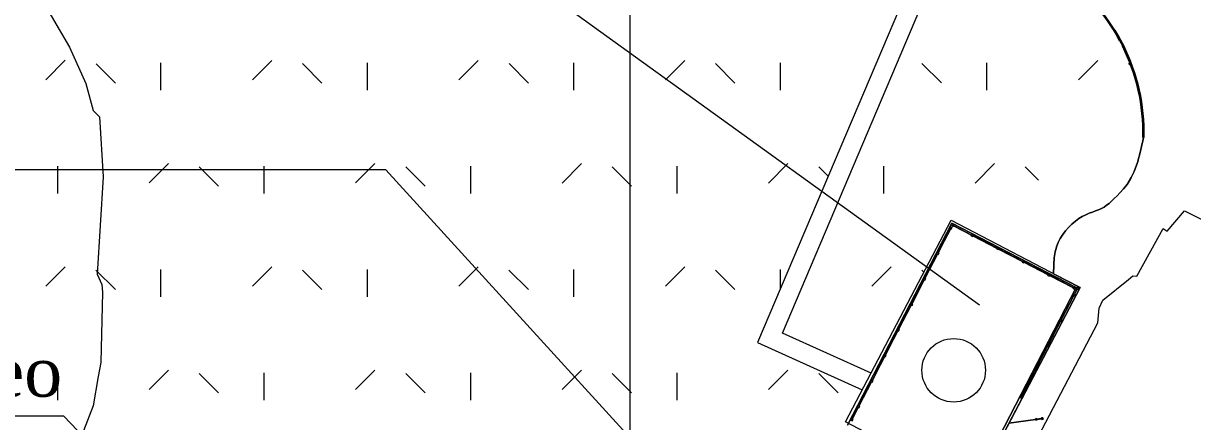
# Model space of a CAD drawing. Header units: metres. Extents: x -207 to 292, y -187 to 169.
# Drawn here: x -71.36 to -30.68, y -106.01 to -92.16 of the extents above; entities that cross this region are included whole.
import ezdxf

# ---------------------------------------------------------------- set-up
doc = ezdxf.new("R2010")
doc.units = ezdxf.units.M
for name, color, linetype, lineweight in [('A-FLOR', 7, 'Continuous', 9), ('A-GLAZ-CWMG', 7, 'Continuous', 9), ('ACHURADO', 7, 'Continuous', 9), ('BORDE CAMINO', 7, 'Continuous', 35), ('C-TOPO', 7, 'Continuous', 9), ('C-TOPO-MAJR', 7, 'Continuous', 35), ('EQUIPOS PIS', 7, 'Continuous', 9), ('grilla', 7, 'Continuous', 9)]:
    doc.layers.add(name, color=color, linetype=linetype, lineweight=lineweight)
doc.layers.add('PR10-ARQ-PL-001-Emplazamiento-C-1_dwg', color=7, linetype='Continuous', lineweight=9, true_color=0x767676)
doc.layers.add('TEXTO', color=5, linetype='Continuous', lineweight=9, true_color=0x0000ff)
doc.styles.add('Times New Roman', font='times.ttf', dxfattribs={"height": 1.75})

# ---------------------------------------------------------------- blocks, each defined once
blk = doc.blocks.new('Quad Corner Mullion - 50x50 mm-2216186-PLANTA EMPLAZAMIENTO ACTUALIZADO')
at = {"layer": 'A-GLAZ-CWMG'}
for p, q in [((0.025, 0.025), (-0.025, 0.025)), ((-0.025, 0.025), (-0.025, -0.025)), ((0.025, -0.025), (0.025, 0.025)), ((-0.025, -0.025), (0.025, -0.025))]:
    blk.add_line(p, q, dxfattribs=at)
blk = doc.blocks.new('Quad Corner Mullion - 50x50 mm-2223619-PLANTA EMPLAZAMIENTO ACTUALIZADO')
at = {"layer": 'A-GLAZ-CWMG'}
for p, q in [((-0.025, -0.025), (-0.025, 0.025)), ((-0.025, 0.025), (0.025, 0.025)), ((0.025, 0.025), (0.025, -0.025)), ((0.025, -0.025), (-0.025, -0.025))]:
    blk.add_line(p, q, dxfattribs=at)
blk = doc.blocks.new('Circular Mullion - 5mm-2218549-PLANTA EMPLAZAMIENTO ACTUALIZADO')
at = {"layer": 'A-GLAZ-CWMG'}
for p, q in [((-40.815, -115.654), (-41.261, -116.493)), ((-41.258, -116.495), (-40.813, -115.656)), ((-40.813, -115.656), (-41.258, -116.495)), ((-41.256, -116.496), (-40.811, -115.657)), ((-40.813, -115.656), (-40.815, -115.654)), ((-40.811, -115.657), (-40.813, -115.656)), ((-41.261, -116.493), (-41.258, -116.495)), ((-41.258, -116.495), (-41.256, -116.496))]:
    blk.add_line(p, q, dxfattribs=at)
blk = doc.blocks.new('Circular Mullion - 5mm-2223887-PLANTA EMPLAZAMIENTO ACTUALIZADO')
at = {"layer": 'A-GLAZ-CWMG'}
for p, q in [((-34.704, -101.395), (-34.798, -101.577)), ((-34.798, -101.577), (-34.796, -101.578)), ((-34.702, -101.396), (-34.796, -101.578)), ((-34.796, -101.578), (-34.702, -101.396)), ((-34.796, -101.578), (-34.794, -101.58)), ((-34.794, -101.58), (-34.699, -101.397)), ((-34.702, -101.396), (-34.704, -101.395)), ((-34.699, -101.397), (-34.702, -101.396))]:
    blk.add_line(p, q, dxfattribs=at)
blk = doc.blocks.new('Rectangular Mullion - 50 x 50 mm-2216179-PLANTA EMPLAZAMIENTO ACTUALIZADO')
at = {"layer": 'A-GLAZ-CWMG'}
for p, q in [((0.025, 0.025), (-0.025, 0.025)), ((-0.025, 0.025), (-0.025, -0.025)), ((0.025, -0.025), (0.025, 0.025)), ((-0.025, -0.025), (0.025, -0.025))]:
    blk.add_line(p, q, dxfattribs=at)
blk = doc.blocks.new('Rectangular Mullion - 50 x 50 mm-2223609-PLANTA EMPLAZAMIENTO ACTUALIZADO')
at = {"layer": 'A-GLAZ-CWMG'}
for p, q in [((-0.025, -0.025), (-0.025, 0.025)), ((-0.025, 0.025), (0.025, 0.025)), ((0.025, 0.025), (0.025, -0.025)), ((0.025, -0.025), (-0.025, -0.025))]:
    blk.add_line(p, q, dxfattribs=at)
blk = doc.blocks.new('Quad Corner Mullion - 50x50 mm-2223615-PLANTA EMPLAZAMIENTO ACTUALIZADO')
at = {"layer": 'A-GLAZ-CWMG'}
for p, q in [((0.025, 0.025), (-0.025, 0.025)), ((-0.025, 0.025), (-0.025, -0.025)), ((0.025, -0.025), (0.025, 0.025)), ((-0.025, -0.025), (0.025, -0.025))]:
    blk.add_line(p, q, dxfattribs=at)
blk = doc.blocks.new('Quad Corner Mullion - 50x50 mm-2218558-PLANTA EMPLAZAMIENTO ACTUALIZADO')
at = {"layer": 'A-GLAZ-CWMG'}
for p, q in [((-0.025, -0.025), (-0.025, 0.025)), ((-0.025, 0.025), (0.025, 0.025)), ((0.025, 0.025), (0.025, -0.025)), ((0.025, -0.025), (-0.025, -0.025))]:
    blk.add_line(p, q, dxfattribs=at)
blk = doc.blocks.new('Circular Mullion - 5mm-2221313-PLANTA EMPLAZAMIENTO ACTUALIZADO')
at = {"layer": 'A-GLAZ-CWMG'}
for p, q in [((-46.771, -124.817), (-46.772, -124.82)), ((-46.772, -124.82), (-45.941, -125.261)), ((-46.77, -124.815), (-46.771, -124.817)), ((-46.771, -124.817), (-45.94, -125.259)), ((-45.94, -125.259), (-46.771, -124.817)), ((-45.938, -125.256), (-46.77, -124.815)), ((-45.941, -125.261), (-45.94, -125.259)), ((-45.94, -125.259), (-45.938, -125.256))]:
    blk.add_line(p, q, dxfattribs=at)
blk = doc.blocks.new('Circular Mullion - 5mm-2224056-PLANTA EMPLAZAMIENTO ACTUALIZADO')
at = {"layer": 'A-GLAZ-CWMG'}
for p, q in [((-38.996, -99.198), (-38.998, -99.2)), ((-38.998, -99.2), (-38.372, -99.523)), ((-38.995, -99.195), (-38.996, -99.198)), ((-38.996, -99.198), (-38.371, -99.521)), ((-38.371, -99.521), (-38.996, -99.198)), ((-38.37, -99.519), (-38.995, -99.195)), ((-38.372, -99.523), (-38.371, -99.521)), ((-38.371, -99.521), (-38.37, -99.519))]:
    blk.add_line(p, q, dxfattribs=at)
blk = doc.blocks.new('Circular Mullion - 5mm-2223496-PLANTA EMPLAZAMIENTO ACTUALIZADO')
at = {"layer": 'A-GLAZ-CWMG'}
for p, q in [((-42.319, -105.515), (-42.528, -105.919)), ((-42.525, -105.92), (-42.316, -105.516)), ((-42.316, -105.516), (-42.525, -105.92)), ((-42.523, -105.921), (-42.314, -105.517)), ((-42.316, -105.516), (-42.319, -105.515)), ((-42.314, -105.517), (-42.316, -105.516)), ((-42.528, -105.919), (-42.525, -105.92)), ((-42.525, -105.92), (-42.523, -105.921))]:
    blk.add_line(p, q, dxfattribs=at)
blk = doc.blocks.new('Circular Mullion - 5mm-2224039-PLANTA EMPLAZAMIENTO ACTUALIZADO')
at = {"layer": 'A-GLAZ-CWMG'}
for p, q in [((-35.94, -105.902), (-36.097, -105.924)), ((-35.939, -105.904), (-36.097, -105.926)), ((-36.097, -105.926), (-35.939, -105.904)), ((-36.097, -105.929), (-35.939, -105.907)), ((-36.097, -105.924), (-36.097, -105.926)), ((-36.097, -105.926), (-36.097, -105.929)), ((-35.939, -105.904), (-35.94, -105.902)), ((-35.939, -105.907), (-35.939, -105.904))]:
    blk.add_line(p, q, dxfattribs=at)
blk = doc.blocks.new('YADRAN_LASQUEMAS_ARQ_MO_003_ESTANQUE CABECERA_rvt-1-PLANTA EMPLAZAMIENTO ACTUALIZADO')
at = {"layer": 'A-FLOR'}
for p, q in [((-42.688, -106.126), (-39.059, -99.109)), ((-39.059, -99.109), (-42.688, -106.126)), ((-39.059, -99.109), (-34.732, -101.347)), ((-34.732, -101.347), (-39.059, -99.109)), ((-34.732, -101.347), (-38.362, -108.364)), ((-38.362, -108.364), (-34.732, -101.347))]:
    blk.add_line(p, q, dxfattribs=at)
at = {"layer": 'A-GLAZ-CWMG', "lineweight": 9}
for name, p, rotation in [('Quad Corner Mullion - 50x50 mm-2223615-PLANTA EMPLAZAMIENTO ACTUALIZADO', (-39.089, -99.276), 62.65303602261169), ('Quad Corner Mullion - 50x50 mm-2218558-PLANTA EMPLAZAMIENTO ACTUALIZADO', (-39.089, -99.276), 62.65303602261169), ('Circular Mullion - 5mm-2218549-PLANTA EMPLAZAMIENTO ACTUALIZADO', (0.463, 16.791), 0.6175542139655039), ('Circular Mullion - 5mm-2218549-PLANTA EMPLAZAMIENTO ACTUALIZADO', (0.463, 16.791), 0.6175542139655039), ('Circular Mullion - 5mm-2218549-PLANTA EMPLAZAMIENTO ACTUALIZADO', (0.463, 16.791), 0.6175542139655039), ('Circular Mullion - 5mm-2218549-PLANTA EMPLAZAMIENTO ACTUALIZADO', (0.463, 16.791), 0.6175542139655039), ('Circular Mullion - 5mm-2218549-PLANTA EMPLAZAMIENTO ACTUALIZADO', (0.463, 16.791), 0.6175542139655039), ('Circular Mullion - 5mm-2218549-PLANTA EMPLAZAMIENTO ACTUALIZADO', (78.606, -139.544), 270.6175542139666), ('Circular Mullion - 5mm-2218549-PLANTA EMPLAZAMIENTO ACTUALIZADO', (78.606, -139.544), 270.6175542139666), ('Circular Mullion - 5mm-2218549-PLANTA EMPLAZAMIENTO ACTUALIZADO', (78.606, -139.544), 270.6175542139666), ('Circular Mullion - 5mm-2218549-PLANTA EMPLAZAMIENTO ACTUALIZADO', (78.606, -139.544), 270.6175542139666), ('Circular Mullion - 5mm-2218549-PLANTA EMPLAZAMIENTO ACTUALIZADO', (78.606, -139.544), 270.6175542139666), ('Circular Mullion - 5mm-2218549-PLANTA EMPLAZAMIENTO ACTUALIZADO', (79.494, -140.004), 270.6175542139666), ('Circular Mullion - 5mm-2218549-PLANTA EMPLAZAMIENTO ACTUALIZADO', (79.494, -140.004), 270.6175542139666), ('Circular Mullion - 5mm-2218549-PLANTA EMPLAZAMIENTO ACTUALIZADO', (79.494, -140.004), 270.6175542139666), ('Circular Mullion - 5mm-2218549-PLANTA EMPLAZAMIENTO ACTUALIZADO', (79.494, -140.004), 270.6175542139666), ('Circular Mullion - 5mm-2218549-PLANTA EMPLAZAMIENTO ACTUALIZADO', (79.494, -140.004), 270.6175542139666), ('Circular Mullion - 5mm-2218549-PLANTA EMPLAZAMIENTO ACTUALIZADO', (0.004, 15.902), 0.6175542139660941), ('Circular Mullion - 5mm-2218549-PLANTA EMPLAZAMIENTO ACTUALIZADO', (0.004, 15.902), 0.6175542139660941), ('Circular Mullion - 5mm-2218549-PLANTA EMPLAZAMIENTO ACTUALIZADO', (0.004, 15.902), 0.6175542139660941), ('Circular Mullion - 5mm-2218549-PLANTA EMPLAZAMIENTO ACTUALIZADO', (0.004, 15.902), 0.6175542139660941), ('Circular Mullion - 5mm-2218549-PLANTA EMPLAZAMIENTO ACTUALIZADO', (0.004, 15.902), 0.6175542139660941), ('Circular Mullion - 5mm-2218549-PLANTA EMPLAZAMIENTO ACTUALIZADO', (80.382, -140.463), 270.6175542139666), ('Circular Mullion - 5mm-2218549-PLANTA EMPLAZAMIENTO ACTUALIZADO', (80.382, -140.463), 270.6175542139666), ('Circular Mullion - 5mm-2218549-PLANTA EMPLAZAMIENTO ACTUALIZADO', (80.382, -140.463), 270.6175542139666), ('Circular Mullion - 5mm-2218549-PLANTA EMPLAZAMIENTO ACTUALIZADO', (80.382, -140.463), 270.6175542139666), ('Circular Mullion - 5mm-2218549-PLANTA EMPLAZAMIENTO ACTUALIZADO', (80.382, -140.463), 270.6175542139666), ('Circular Mullion - 5mm-2218549-PLANTA EMPLAZAMIENTO ACTUALIZADO', (-0.456, 15.014), 0.6175542139660941), ('Circular Mullion - 5mm-2218549-PLANTA EMPLAZAMIENTO ACTUALIZADO', (-0.456, 15.014), 0.6175542139660941), ('Circular Mullion - 5mm-2218549-PLANTA EMPLAZAMIENTO ACTUALIZADO', (-0.456, 15.014), 0.6175542139660941), ('Circular Mullion - 5mm-2218549-PLANTA EMPLAZAMIENTO ACTUALIZADO', (-0.456, 15.014), 0.6175542139660941), ('Circular Mullion - 5mm-2218549-PLANTA EMPLAZAMIENTO ACTUALIZADO', (-0.456, 15.014), 0.6175542139660941), ('Circular Mullion - 5mm-2221313-PLANTA EMPLAZAMIENTO ACTUALIZADO', (9.761, 24.392), 0.6175542139666842), ('Circular Mullion - 5mm-2221313-PLANTA EMPLAZAMIENTO ACTUALIZADO', (9.761, 24.392), 0.6175542139666842), ('Circular Mullion - 5mm-2221313-PLANTA EMPLAZAMIENTO ACTUALIZADO', (9.761, 24.392), 0.6175542139666842), ('Circular Mullion - 5mm-2221313-PLANTA EMPLAZAMIENTO ACTUALIZADO', (9.761, 24.392), 0.6175542139666842), ('Circular Mullion - 5mm-2221313-PLANTA EMPLAZAMIENTO ACTUALIZADO', (9.761, 24.392), 0.6175542139666842), ('Circular Mullion - 5mm-2218549-PLANTA EMPLAZAMIENTO ACTUALIZADO', (-74.819, -218.555), 180.6175542139661), ('Circular Mullion - 5mm-2218549-PLANTA EMPLAZAMIENTO ACTUALIZADO', (-74.819, -218.555), 180.6175542139661), ('Circular Mullion - 5mm-2218549-PLANTA EMPLAZAMIENTO ACTUALIZADO', (-74.819, -218.555), 180.6175542139661), ('Circular Mullion - 5mm-2218549-PLANTA EMPLAZAMIENTO ACTUALIZADO', (-74.819, -218.555), 180.6175542139661), ('Circular Mullion - 5mm-2218549-PLANTA EMPLAZAMIENTO ACTUALIZADO', (-74.819, -218.555), 180.6175542139661), ('Quad Corner Mullion - 50x50 mm-2223615-PLANTA EMPLAZAMIENTO ACTUALIZADO', (-34.804, -101.366), 332.6530360226124), ('Quad Corner Mullion - 50x50 mm-2218558-PLANTA EMPLAZAMIENTO ACTUALIZADO', (-34.804, -101.366), 332.6530360226124), ('Circular Mullion - 5mm-2218549-PLANTA EMPLAZAMIENTO ACTUALIZADO', (-0.915, 14.126), 0.6175542139660941), ('Circular Mullion - 5mm-2218549-PLANTA EMPLAZAMIENTO ACTUALIZADO', (-0.915, 14.126), 0.6175542139660941), ('Circular Mullion - 5mm-2218549-PLANTA EMPLAZAMIENTO ACTUALIZADO', (-0.915, 14.126), 0.6175542139660941), ('Circular Mullion - 5mm-2218549-PLANTA EMPLAZAMIENTO ACTUALIZADO', (-0.915, 14.126), 0.6175542139660941), ('Circular Mullion - 5mm-2218549-PLANTA EMPLAZAMIENTO ACTUALIZADO', (-0.915, 14.126), 0.6175542139660941), ('Circular Mullion - 5mm-2218549-PLANTA EMPLAZAMIENTO ACTUALIZADO', (-1.374, 13.238), 0.6175542139660941), ('Circular Mullion - 5mm-2218549-PLANTA EMPLAZAMIENTO ACTUALIZADO', (-1.374, 13.238), 0.6175542139660941), ('Circular Mullion - 5mm-2218549-PLANTA EMPLAZAMIENTO ACTUALIZADO', (-1.374, 13.238), 0.6175542139660941), ('Circular Mullion - 5mm-2218549-PLANTA EMPLAZAMIENTO ACTUALIZADO', (-1.374, 13.238), 0.6175542139660941), ('Circular Mullion - 5mm-2218549-PLANTA EMPLAZAMIENTO ACTUALIZADO', (-1.374, 13.238), 0.6175542139660941), ('Circular Mullion - 5mm-2218549-PLANTA EMPLAZAMIENTO ACTUALIZADO', (-75.279, -219.444), 180.6175542139661), ('Circular Mullion - 5mm-2218549-PLANTA EMPLAZAMIENTO ACTUALIZADO', (-75.279, -219.444), 180.6175542139661), ('Circular Mullion - 5mm-2218549-PLANTA EMPLAZAMIENTO ACTUALIZADO', (-75.279, -219.444), 180.6175542139661), ('Circular Mullion - 5mm-2218549-PLANTA EMPLAZAMIENTO ACTUALIZADO', (-75.279, -219.444), 180.6175542139661), ('Circular Mullion - 5mm-2218549-PLANTA EMPLAZAMIENTO ACTUALIZADO', (-75.279, -219.444), 180.6175542139661), ('Circular Mullion - 5mm-2218549-PLANTA EMPLAZAMIENTO ACTUALIZADO', (-75.738, -220.332), 180.6175542139673), ('Circular Mullion - 5mm-2218549-PLANTA EMPLAZAMIENTO ACTUALIZADO', (-75.738, -220.332), 180.6175542139673), ('Circular Mullion - 5mm-2218549-PLANTA EMPLAZAMIENTO ACTUALIZADO', (-75.738, -220.332), 180.6175542139673), ('Circular Mullion - 5mm-2218549-PLANTA EMPLAZAMIENTO ACTUALIZADO', (-75.738, -220.332), 180.6175542139673), ('Circular Mullion - 5mm-2218549-PLANTA EMPLAZAMIENTO ACTUALIZADO', (-75.738, -220.332), 180.6175542139673), ('Circular Mullion - 5mm-2218549-PLANTA EMPLAZAMIENTO ACTUALIZADO', (-1.834, 12.349), 0.6175542139660941), ('Circular Mullion - 5mm-2218549-PLANTA EMPLAZAMIENTO ACTUALIZADO', (-1.834, 12.349), 0.6175542139660941), ('Circular Mullion - 5mm-2218549-PLANTA EMPLAZAMIENTO ACTUALIZADO', (-1.834, 12.349), 0.6175542139660941), ('Circular Mullion - 5mm-2218549-PLANTA EMPLAZAMIENTO ACTUALIZADO', (-1.834, 12.349), 0.6175542139660941), ('Circular Mullion - 5mm-2218549-PLANTA EMPLAZAMIENTO ACTUALIZADO', (-1.834, 12.349), 0.6175542139660941), ('Circular Mullion - 5mm-2218549-PLANTA EMPLAZAMIENTO ACTUALIZADO', (-76.197, -221.22), 180.6175542139667), ('Circular Mullion - 5mm-2218549-PLANTA EMPLAZAMIENTO ACTUALIZADO', (-76.197, -221.22), 180.6175542139667), ('Circular Mullion - 5mm-2218549-PLANTA EMPLAZAMIENTO ACTUALIZADO', (-76.197, -221.22), 180.6175542139667), ('Circular Mullion - 5mm-2218549-PLANTA EMPLAZAMIENTO ACTUALIZADO', (-76.197, -221.22), 180.6175542139667), ('Circular Mullion - 5mm-2218549-PLANTA EMPLAZAMIENTO ACTUALIZADO', (-76.197, -221.22), 180.6175542139667), ('Circular Mullion - 5mm-2218549-PLANTA EMPLAZAMIENTO ACTUALIZADO', (-2.293, 11.461), 0.6175542139660941), ('Circular Mullion - 5mm-2218549-PLANTA EMPLAZAMIENTO ACTUALIZADO', (-2.293, 11.461), 0.6175542139660941), ('Circular Mullion - 5mm-2218549-PLANTA EMPLAZAMIENTO ACTUALIZADO', (-2.293, 11.461), 0.6175542139660941), ('Circular Mullion - 5mm-2218549-PLANTA EMPLAZAMIENTO ACTUALIZADO', (-2.293, 11.461), 0.6175542139660941), ('Circular Mullion - 5mm-2218549-PLANTA EMPLAZAMIENTO ACTUALIZADO', (-2.293, 11.461), 0.6175542139660941), ('Quad Corner Mullion - 50x50 mm-2223615-PLANTA EMPLAZAMIENTO ACTUALIZADO', (-36.645, -105.154), 242.6530360226126), ('Quad Corner Mullion - 50x50 mm-2218558-PLANTA EMPLAZAMIENTO ACTUALIZADO', (-36.645, -105.154), 242.6530360226126), ('Circular Mullion - 5mm-2221313-PLANTA EMPLAZAMIENTO ACTUALIZADO', (-0.699, -234.426), 215.9645181913545), ('Circular Mullion - 5mm-2221313-PLANTA EMPLAZAMIENTO ACTUALIZADO', (-0.699, -234.426), 215.9645181913545), ('Circular Mullion - 5mm-2221313-PLANTA EMPLAZAMIENTO ACTUALIZADO', (-0.699, -234.426), 215.9645181913545), ('Circular Mullion - 5mm-2221313-PLANTA EMPLAZAMIENTO ACTUALIZADO', (-0.699, -234.426), 215.9645181913545), ('Circular Mullion - 5mm-2221313-PLANTA EMPLAZAMIENTO ACTUALIZADO', (-0.699, -234.426), 215.9645181913545)]:
    blk.add_blockref(name, p, dxfattribs=dict(at, rotation=rotation))
at = {"layer": 'A-GLAZ-CWMG', "lineweight": 9, "extrusion": (0, 0, -1)}
for name, p, rotation in [('Quad Corner Mullion - 50x50 mm-2216186-PLANTA EMPLAZAMIENTO ACTUALIZADO', (39.019, -99.186), 27.34696397738763), ('Quad Corner Mullion - 50x50 mm-2223619-PLANTA EMPLAZAMIENTO ACTUALIZADO', (39.019, -99.186), 27.34696397738763), ('Rectangular Mullion - 50 x 50 mm-2216179-PLANTA EMPLAZAMIENTO ACTUALIZADO', (38.349, -99.533), 27.34696397738763), ('Rectangular Mullion - 50 x 50 mm-2223609-PLANTA EMPLAZAMIENTO ACTUALIZADO', (38.349, -99.533), 27.34696397738763), ('Rectangular Mullion - 50 x 50 mm-2216179-PLANTA EMPLAZAMIENTO ACTUALIZADO', (37.46, -99.992), 27.34696397738763), ('Rectangular Mullion - 50 x 50 mm-2223609-PLANTA EMPLAZAMIENTO ACTUALIZADO', (37.46, -99.992), 27.34696397738763), ('Rectangular Mullion - 50 x 50 mm-2216179-PLANTA EMPLAZAMIENTO ACTUALIZADO', (39.549, -100.164), 297.3469639773883), ('Rectangular Mullion - 50 x 50 mm-2223609-PLANTA EMPLAZAMIENTO ACTUALIZADO', (39.549, -100.164), 297.3469639773883), ('Rectangular Mullion - 50 x 50 mm-2216179-PLANTA EMPLAZAMIENTO ACTUALIZADO', (36.572, -100.451), 27.34696397738763), ('Rectangular Mullion - 50 x 50 mm-2223609-PLANTA EMPLAZAMIENTO ACTUALIZADO', (36.572, -100.451), 27.34696397738763), ('Rectangular Mullion - 50 x 50 mm-2216179-PLANTA EMPLAZAMIENTO ACTUALIZADO', (35.684, -100.911), 27.34696397738763), ('Rectangular Mullion - 50 x 50 mm-2223609-PLANTA EMPLAZAMIENTO ACTUALIZADO', (35.684, -100.911), 27.34696397738763), ('Rectangular Mullion - 50 x 50 mm-2216179-PLANTA EMPLAZAMIENTO ACTUALIZADO', (40.008, -101.052), 297.3469639773883), ('Rectangular Mullion - 50 x 50 mm-2223609-PLANTA EMPLAZAMIENTO ACTUALIZADO', (40.008, -101.052), 297.3469639773883), ('Rectangular Mullion - 50 x 50 mm-2216179-PLANTA EMPLAZAMIENTO ACTUALIZADO', (34.807, -101.601), 117.3469639773874), ('Rectangular Mullion - 50 x 50 mm-2223609-PLANTA EMPLAZAMIENTO ACTUALIZADO', (34.807, -101.601), 117.3469639773874), ('Quad Corner Mullion - 50x50 mm-2216186-PLANTA EMPLAZAMIENTO ACTUALIZADO', (34.69, -101.374), 117.3469639773874), ('Quad Corner Mullion - 50x50 mm-2223619-PLANTA EMPLAZAMIENTO ACTUALIZADO', (34.69, -101.374), 117.3469639773874), ('Rectangular Mullion - 50 x 50 mm-2216179-PLANTA EMPLAZAMIENTO ACTUALIZADO', (40.467, -101.941), 297.3469639773883), ('Rectangular Mullion - 50 x 50 mm-2223609-PLANTA EMPLAZAMIENTO ACTUALIZADO', (40.467, -101.941), 297.3469639773883), ('Rectangular Mullion - 50 x 50 mm-2216179-PLANTA EMPLAZAMIENTO ACTUALIZADO', (35.267, -102.489), 117.3469639773874), ('Rectangular Mullion - 50 x 50 mm-2223609-PLANTA EMPLAZAMIENTO ACTUALIZADO', (35.267, -102.489), 117.3469639773874), ('Rectangular Mullion - 50 x 50 mm-2216179-PLANTA EMPLAZAMIENTO ACTUALIZADO', (40.927, -102.829), 297.3469639773883), ('Rectangular Mullion - 50 x 50 mm-2223609-PLANTA EMPLAZAMIENTO ACTUALIZADO', (40.927, -102.829), 297.3469639773883), ('Rectangular Mullion - 50 x 50 mm-2216179-PLANTA EMPLAZAMIENTO ACTUALIZADO', (41.386, -103.717), 297.3469639773883), ('Rectangular Mullion - 50 x 50 mm-2223609-PLANTA EMPLAZAMIENTO ACTUALIZADO', (41.386, -103.717), 297.3469639773883), ('Rectangular Mullion - 50 x 50 mm-2216179-PLANTA EMPLAZAMIENTO ACTUALIZADO', (35.726, -103.377), 117.3469639773874), ('Rectangular Mullion - 50 x 50 mm-2223609-PLANTA EMPLAZAMIENTO ACTUALIZADO', (35.726, -103.377), 117.3469639773874), ('Rectangular Mullion - 50 x 50 mm-2216179-PLANTA EMPLAZAMIENTO ACTUALIZADO', (36.186, -104.265), 117.3469639773874), ('Rectangular Mullion - 50 x 50 mm-2223609-PLANTA EMPLAZAMIENTO ACTUALIZADO', (36.186, -104.265), 117.3469639773874), ('Rectangular Mullion - 50 x 50 mm-2216179-PLANTA EMPLAZAMIENTO ACTUALIZADO', (41.846, -104.605), 297.3469639773883), ('Rectangular Mullion - 50 x 50 mm-2223609-PLANTA EMPLAZAMIENTO ACTUALIZADO', (41.846, -104.605), 297.3469639773883), ('Rectangular Mullion - 50 x 50 mm-2216179-PLANTA EMPLAZAMIENTO ACTUALIZADO', (42.305, -105.494), 297.3469639773883), ('Rectangular Mullion - 50 x 50 mm-2223609-PLANTA EMPLAZAMIENTO ACTUALIZADO', (42.305, -105.494), 297.3469639773883), ('Quad Corner Mullion - 50x50 mm-2216186-PLANTA EMPLAZAMIENTO ACTUALIZADO', (42.537, -105.942), 297.3469639773883), ('Quad Corner Mullion - 50x50 mm-2223619-PLANTA EMPLAZAMIENTO ACTUALIZADO', (42.537, -105.942), 297.3469639773883), ('Rectangular Mullion - 50 x 50 mm-2216179-PLANTA EMPLAZAMIENTO ACTUALIZADO', (36.122, -105.93), 172), ('Rectangular Mullion - 50 x 50 mm-2223609-PLANTA EMPLAZAMIENTO ACTUALIZADO', (36.122, -105.93), 172), ('Quad Corner Mullion - 50x50 mm-2216186-PLANTA EMPLAZAMIENTO ACTUALIZADO', (35.915, -105.901), 172), ('Quad Corner Mullion - 50x50 mm-2223619-PLANTA EMPLAZAMIENTO ACTUALIZADO', (35.915, -105.901), 172)]:
    blk.add_blockref(name, p, dxfattribs=dict(at, rotation=rotation))
at = {"layer": 'A-GLAZ-CWMG', "lineweight": 9}
for name in ['Circular Mullion - 5mm-2224056-PLANTA EMPLAZAMIENTO ACTUALIZADO', 'Circular Mullion - 5mm-2224056-PLANTA EMPLAZAMIENTO ACTUALIZADO', 'Circular Mullion - 5mm-2224056-PLANTA EMPLAZAMIENTO ACTUALIZADO', 'Circular Mullion - 5mm-2224056-PLANTA EMPLAZAMIENTO ACTUALIZADO', 'Circular Mullion - 5mm-2224056-PLANTA EMPLAZAMIENTO ACTUALIZADO', 'Circular Mullion - 5mm-2223887-PLANTA EMPLAZAMIENTO ACTUALIZADO', 'Circular Mullion - 5mm-2223887-PLANTA EMPLAZAMIENTO ACTUALIZADO', 'Circular Mullion - 5mm-2223887-PLANTA EMPLAZAMIENTO ACTUALIZADO', 'Circular Mullion - 5mm-2223887-PLANTA EMPLAZAMIENTO ACTUALIZADO', 'Circular Mullion - 5mm-2223887-PLANTA EMPLAZAMIENTO ACTUALIZADO', 'Circular Mullion - 5mm-2223496-PLANTA EMPLAZAMIENTO ACTUALIZADO', 'Circular Mullion - 5mm-2223496-PLANTA EMPLAZAMIENTO ACTUALIZADO', 'Circular Mullion - 5mm-2223496-PLANTA EMPLAZAMIENTO ACTUALIZADO', 'Circular Mullion - 5mm-2223496-PLANTA EMPLAZAMIENTO ACTUALIZADO', 'Circular Mullion - 5mm-2223496-PLANTA EMPLAZAMIENTO ACTUALIZADO', 'Circular Mullion - 5mm-2224039-PLANTA EMPLAZAMIENTO ACTUALIZADO', 'Circular Mullion - 5mm-2224039-PLANTA EMPLAZAMIENTO ACTUALIZADO', 'Circular Mullion - 5mm-2224039-PLANTA EMPLAZAMIENTO ACTUALIZADO', 'Circular Mullion - 5mm-2224039-PLANTA EMPLAZAMIENTO ACTUALIZADO', 'Circular Mullion - 5mm-2224039-PLANTA EMPLAZAMIENTO ACTUALIZADO']:
    blk.add_blockref(name, (0, 0), dxfattribs=at)
blk = doc.blocks.new('PR10-ARQ-PL-001-Emplazamiento-C-1_dwg-674643-PLANTA EMPLAZAMIENTO ACTUALIZADO')
at = {"layer": 'ACHURADO'}
h = blk.add_hatch(dxfattribs=at)
h.set_pattern_fill('FP_1', color=256, style=0, pattern_type=2)
h.set_pattern_definition([(90, (-655750.258, -5498481.082), (-3.592, 3.592), [0.9525, -6.232]), (45, (-655750.258, -5498481.082), (-3.5921024484, 3.5921024484), [0.9525, -4.127]), (135, (-655750.258, -5498481.082), (-3.5921024484, -3.5921024484), [0.9525, -4.127])])
h.paths.add_polyline_path([(-70.644, -134.54), (-73.744, -131.908), (-75.303, -123.01), (-71.023, -122.26), (-67.227, -118.287), (-66.271, -116.467), (-67.311, -115.93), (-63.223, -107.811), (-61.973, -108.468), (-60.834, -106.205), (-48.232, -112.822), (-49.371, -115.085), (-47.299, -116.173), (-43.302, -108.561), (-42.759, -106.014), (-42.175, -104.901), (-45.826, -103.256), (-40.884, -91.646), (-90.152, -72.113), (-89.876, -71.463), (-40.008, -91.287), (-44.95, -102.928), (-41.87, -104.319), (-39.078, -98.999), (-32.391, -95.936), (-32.397, -95.644), (-32.416, -95.353), (-32.448, -95.063), (-32.492, -94.775), (-32.549, -94.489), (-32.619, -94.206), (-32.701, -93.926), (-32.794, -93.65), (-32.9, -93.378), (-33.018, -93.111), (-33.147, -92.85), (-33.288, -92.594), (-33.439, -92.345), (-33.602, -92.103), (-33.775, -91.868), (-33.957, -91.641), (-34.15, -91.422), (-34.352, -91.211), (-34.563, -91.01), (-34.783, -90.818), (-35.01, -90.636), (-35.246, -90.464), (-59.119, -80.114), (-68.8, -76.313), (-68.941, -76.676), (-68.788, -76.736), (-68.957, -77.174), (-69.325, -77.032), (-69.156, -76.593), (-68.957, -76.251), (-90.056, -67.967), (-91.032, -70.423), (-94.086, -119.165), (-83.167, -127.74)])
at = {"layer": 'BORDE CAMINO'}
blk.add_arc((-39.06, -95.936), 6.669, 358.3483, 55.1207, dxfattribs=at)
at = {"layer": 'C-TOPO', "flags": 128}
for points in [[(-33.678, -91.997), (-33.278, -92.612), (-32.947, -93.268), (-32.691, -93.955), (-32.512, -94.667), (-32.413, -95.394), (-32.393, -96.128), (-32.43, -96.306), (-32.446, -96.383), (-32.492, -96.604), (-32.602, -96.994), (-32.719, -97.309), (-32.82, -97.516), (-32.839, -97.555), (-32.841, -97.56), (-32.964, -97.758), (-33.086, -97.916), (-33.202, -98.043), (-33.31, -98.152), (-33.409, -98.25), (-33.501, -98.339), (-33.589, -98.417), (-33.676, -98.486), (-33.765, -98.546), (-33.857, -98.598), (-33.956, -98.642), (-34.06, -98.682), (-34.17, -98.721), (-34.283, -98.764), (-34.4, -98.813), (-34.52, -98.874), (-34.642, -98.949), (-34.763, -99.038), (-34.883, -99.141), (-34.998, -99.255), (-35.105, -99.377), (-35.203, -99.505), (-35.289, -99.638), (-35.339, -99.734), (-35.361, -99.775), (-35.419, -99.927), (-35.422, -99.938), (-35.464, -100.101), (-35.495, -100.31), (-35.514, -100.561), (-35.52, -100.866), (-34.6, -101.349), (-37.962, -107.753)], [(-37.962, -107.753), (-34.6, -101.349), (-35.52, -100.866), (-35.514, -100.561), (-35.495, -100.31), (-35.464, -100.101), (-35.422, -99.938), (-35.419, -99.927), (-35.361, -99.775), (-35.339, -99.734), (-35.289, -99.638), (-35.203, -99.505), (-35.105, -99.377), (-34.998, -99.255), (-34.883, -99.141), (-34.763, -99.038), (-34.642, -98.949), (-34.52, -98.874), (-34.4, -98.813), (-34.283, -98.764), (-34.17, -98.721), (-34.06, -98.682), (-33.956, -98.642), (-33.857, -98.598), (-33.765, -98.546), (-33.676, -98.486), (-33.589, -98.417), (-33.501, -98.339), (-33.409, -98.25), (-33.31, -98.152), (-33.202, -98.043), (-33.086, -97.916), (-32.964, -97.758), (-32.841, -97.56), (-32.839, -97.555), (-32.82, -97.516), (-32.719, -97.309), (-32.602, -96.994), (-32.492, -96.604), (-32.446, -96.383), (-32.43, -96.306), (-32.393, -96.128), (-32.413, -95.394), (-32.512, -94.667), (-32.691, -93.955), (-32.947, -93.268), (-33.278, -92.612), (-33.678, -91.997)]]:
    blk.add_lwpolyline(points, dxfattribs=at)
at = {"layer": 'C-TOPO-MAJR', "color": 1, "lineweight": 9, "true_color": 0xff0000, "flags": 128}
for points in [[(-36.171, -106.753), (-33.979, -102.578), (-33.933, -102.066), (-33.809, -101.781), (-32.918, -101.067), (-32.763, -100.94), (-32.629, -100.949), (-31.709, -99.294), (-31.568, -99.388), (-30.963, -98.683), (-29.798, -99.271)], [(-72.608, -89.528), (-71.279, -90.831), (-71.152, -90.879), (-70.393, -91.896), (-69.75, -92.99), (-69.19, -94.245), (-68.937, -95.191), (-68.713, -95.403), (-68.58, -97.496), (-68.788, -100.876), (-68.629, -101.243), (-68.607, -101.505), (-68.665, -103.949), (-68.761, -104.435), (-68.93, -105.463), (-69.263, -106.323), (-71.03, -109.053), (-71.249, -109.369), (-71.996, -111.759)]]:
    blk.add_lwpolyline(points, dxfattribs=at)
at = {"layer": 'EQUIPOS PIS', "flags": 128}
blk.add_lwpolyline([(-41.87, -104.319), (-44.95, -102.928), (-40.008, -91.287), (-89.876, -71.463), (-90.152, -72.113), (-40.884, -91.646), (-45.826, -103.256), (-42.175, -104.901)], dxfattribs=at)
blk.add_lwpolyline([(-38.282, -108.364), (-42.759, -106.014), (-39.078, -98.999), (-34.6, -101.349)], close=True, dxfattribs=at)
at = {"layer": 'EQUIPOS PIS'}
blk.add_circle((-38.996, -104.223), 1.105, dxfattribs=at)
at = {"layer": 'grilla'}
blk.add_line((-50.258, 166.258), (-50.258, -114.169), dxfattribs=at)
at = {"layer": 'TEXTO', "flags": 128}
for points in [[(-38.098, -101.955), (-53.053, -91.16), (-66.028, -91.16)], [(-45.243, -112.064), (-58.752, -97.257), (-89.167, -97.257)], [(-58.947, -117.355), (-69.952, -105.817), (-94.333, -105.817)]]:
    blk.add_lwpolyline(points, dxfattribs=at)
at = {"layer": 'TEXTO', "insert": (-93.212, -103.526), "char_height": 1.75, "width": 27.61448, "attachment_point": 1, "rotation": 0.3432, "line_spacing_factor": 1.029793, "style": 'Times New Roman'}
blk.add_mtext('Estanción de Bombeo', dxfattribs=at)

msp = doc.modelspace()

# ---------------------------------------------------------------- linework, layer by layer
at = {"layer": 'C-TOPO'}
for p, q in [((-33.278, -92.612), (-33.678, -91.997)), ((-33.678, -91.997), (-33.278, -92.612)), ((-32.947, -93.268), (-33.278, -92.612)), ((-33.278, -92.612), (-32.947, -93.268)), ((-32.691, -93.955), (-32.947, -93.268)), ((-32.947, -93.268), (-32.691, -93.955)), ((-32.512, -94.667), (-32.691, -93.955)), ((-32.691, -93.955), (-32.512, -94.667)), ((-32.413, -95.394), (-32.512, -94.667)), ((-32.512, -94.667), (-32.413, -95.394)), ((-32.393, -96.128), (-32.413, -95.394)), ((-32.413, -95.394), (-32.393, -96.128)), ((-32.492, -96.604), (-32.446, -96.383)), ((-32.446, -96.383), (-32.492, -96.604)), ((-32.446, -96.383), (-32.43, -96.306)), ((-32.43, -96.306), (-32.446, -96.383)), ((-32.43, -96.306), (-32.393, -96.128)), ((-32.393, -96.128), (-32.43, -96.306)), ((-32.602, -96.994), (-32.492, -96.604)), ((-32.492, -96.604), (-32.602, -96.994)), ((-32.719, -97.309), (-32.602, -96.994)), ((-32.602, -96.994), (-32.719, -97.309)), ((-32.964, -97.758), (-32.841, -97.56)), ((-32.841, -97.56), (-32.964, -97.758)), ((-32.841, -97.56), (-32.839, -97.555)), ((-32.839, -97.555), (-32.841, -97.56)), ((-32.839, -97.555), (-32.82, -97.516)), ((-32.82, -97.516), (-32.839, -97.555)), ((-32.82, -97.516), (-32.719, -97.309)), ((-32.719, -97.309), (-32.82, -97.516)), ((-33.202, -98.043), (-33.086, -97.916)), ((-33.086, -97.916), (-33.202, -98.043)), ((-33.086, -97.916), (-32.964, -97.758)), ((-32.964, -97.758), (-33.086, -97.916)), ((-33.676, -98.486), (-33.589, -98.417)), ((-33.589, -98.417), (-33.676, -98.486)), ((-33.589, -98.417), (-33.501, -98.339)), ((-33.501, -98.339), (-33.589, -98.417)), ((-33.501, -98.339), (-33.409, -98.25)), ((-33.409, -98.25), (-33.501, -98.339)), ((-33.409, -98.25), (-33.31, -98.152)), ((-33.31, -98.152), (-33.409, -98.25)), ((-33.31, -98.152), (-33.202, -98.043)), ((-33.202, -98.043), (-33.31, -98.152)), ((-34.52, -98.874), (-34.4, -98.813)), ((-34.4, -98.813), (-34.52, -98.874)), ((-34.4, -98.813), (-34.283, -98.764)), ((-34.283, -98.764), (-34.4, -98.813)), ((-34.283, -98.764), (-34.17, -98.721)), ((-34.17, -98.721), (-34.283, -98.764)), ((-34.17, -98.721), (-34.06, -98.682)), ((-34.06, -98.682), (-34.17, -98.721)), ((-34.06, -98.682), (-33.956, -98.642)), ((-33.956, -98.642), (-34.06, -98.682)), ((-33.956, -98.642), (-33.857, -98.598)), ((-33.857, -98.598), (-33.956, -98.642)), ((-33.857, -98.598), (-33.765, -98.546)), ((-33.765, -98.546), (-33.857, -98.598)), ((-33.765, -98.546), (-33.676, -98.486)), ((-33.676, -98.486), (-33.765, -98.546)), ((-34.998, -99.255), (-34.883, -99.141)), ((-34.883, -99.141), (-34.998, -99.255)), ((-34.883, -99.141), (-34.763, -99.038)), ((-34.763, -99.038), (-34.883, -99.141)), ((-34.763, -99.038), (-34.642, -98.949)), ((-34.642, -98.949), (-34.763, -99.038)), ((-34.642, -98.949), (-34.52, -98.874)), ((-34.52, -98.874), (-34.642, -98.949)), ((-35.339, -99.734), (-35.289, -99.638)), ((-35.289, -99.638), (-35.339, -99.734)), ((-35.289, -99.638), (-35.203, -99.505)), ((-35.203, -99.505), (-35.289, -99.638)), ((-35.203, -99.505), (-35.105, -99.377)), ((-35.105, -99.377), (-35.203, -99.505)), ((-35.105, -99.377), (-34.998, -99.255)), ((-34.998, -99.255), (-35.105, -99.377)), ((-35.464, -100.101), (-35.422, -99.938)), ((-35.422, -99.938), (-35.464, -100.101)), ((-35.422, -99.938), (-35.419, -99.927)), ((-35.419, -99.927), (-35.422, -99.938)), ((-35.419, -99.927), (-35.361, -99.775)), ((-35.361, -99.775), (-35.419, -99.927)), ((-35.361, -99.775), (-35.339, -99.734)), ((-35.339, -99.734), (-35.361, -99.775)), ((-35.514, -100.561), (-35.495, -100.31)), ((-35.495, -100.31), (-35.514, -100.561)), ((-35.495, -100.31), (-35.464, -100.101)), ((-35.464, -100.101), (-35.495, -100.31)), ((-35.52, -100.866), (-35.514, -100.561)), ((-35.514, -100.561), (-35.52, -100.866)), ((-34.6, -101.349), (-35.52, -100.866)), ((-35.52, -100.866), (-34.6, -101.349)), ((-37.962, -107.753), (-34.6, -101.349)), ((-34.6, -101.349), (-37.962, -107.753))]:
    msp.add_line(p, q, dxfattribs=at)
at = {"layer": 'C-TOPO-MAJR', "color": 1, "lineweight": 9, "true_color": 0xff0000, "flags": 128}
for points in [[(-72.608, -89.528), (-71.279, -90.831), (-71.152, -90.879), (-70.393, -91.896), (-69.75, -92.99), (-69.19, -94.245), (-68.937, -95.191), (-68.713, -95.403), (-68.58, -97.496), (-68.788, -100.876), (-68.629, -101.243), (-68.607, -101.505), (-68.665, -103.949), (-68.761, -104.435), (-68.93, -105.463), (-69.263, -106.323), (-71.03, -109.053), (-71.249, -109.369), (-71.996, -111.759)], [(-36.584, -122.651), (-36.455, -121.895), (-34.62, -117.282), (-33.842, -114.453), (-34.675, -112.427), (-34.681, -112.413), (-34.849, -112.357), (-35.016, -112.239), (-35.001, -112.167), (-35.106, -112.092), (-34.215, -108.824), (-35.002, -107.602), (-35.103, -107.242), (-36.171, -106.753), (-33.979, -102.578), (-33.933, -102.066), (-33.809, -101.781), (-32.918, -101.067), (-32.763, -100.94), (-32.629, -100.949), (-31.709, -99.294), (-31.568, -99.388), (-30.963, -98.683), (-29.798, -99.271)]]:
    msp.add_lwpolyline(points, dxfattribs=at)

# ---------------------------------------------------------------- block references
at = {"lineweight": 5}
msp.add_blockref('YADRAN_LASQUEMAS_ARQ_MO_003_ESTANQUE CABECERA_rvt-1-PLANTA EMPLAZAMIENTO ACTUALIZADO', (0, 0), dxfattribs=at)
at = {"layer": 'PR10-ARQ-PL-001-Emplazamiento-C-1_dwg', "color": 7}
msp.add_blockref('PR10-ARQ-PL-001-Emplazamiento-C-1_dwg-674643-PLANTA EMPLAZAMIENTO ACTUALIZADO', (0, 0), dxfattribs=at)

doc.saveas('drawing.dxf')
